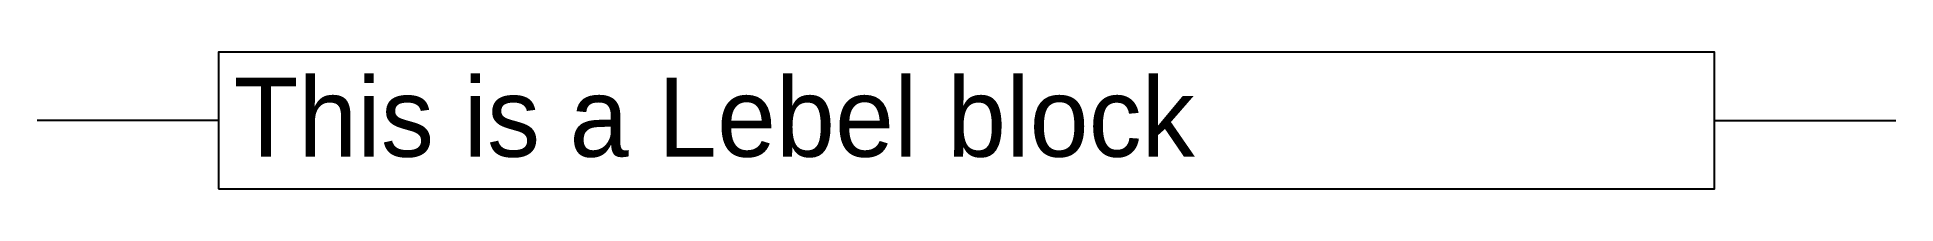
# Model space of a CAD drawing. Header units: inches. Extents: x -1.76 to 1.76, y -0.13 to 0.13.
import ezdxf

# ---------------------------------------------------------------- set-up
doc = ezdxf.new("R2010")
doc.units = ezdxf.units.IN
doc.header["$MEASUREMENT"] = 0

# ---------------------------------------------------------------- blocks, each defined once
blk = doc.blocks.new('Label')
for p, q in [((-1.4141, 0), (-1.7571, 0)), ((1.4141, 0), (1.7571, 0))]:
    blk.add_line(p, q)
blk.add_lwpolyline([(-1.4141, -0.1295), (1.4141, -0.1295), (1.4141, 0.1295), (-1.4141, 0.1295)], close=True)
blk.add_text('This is a Lebel block', height=0.15).set_placement((-1.3858, -0.0686))

msp = doc.modelspace()

# ---------------------------------------------------------------- block references
msp.add_blockref('Label', (0, 0))

doc.saveas('drawing.dxf')
